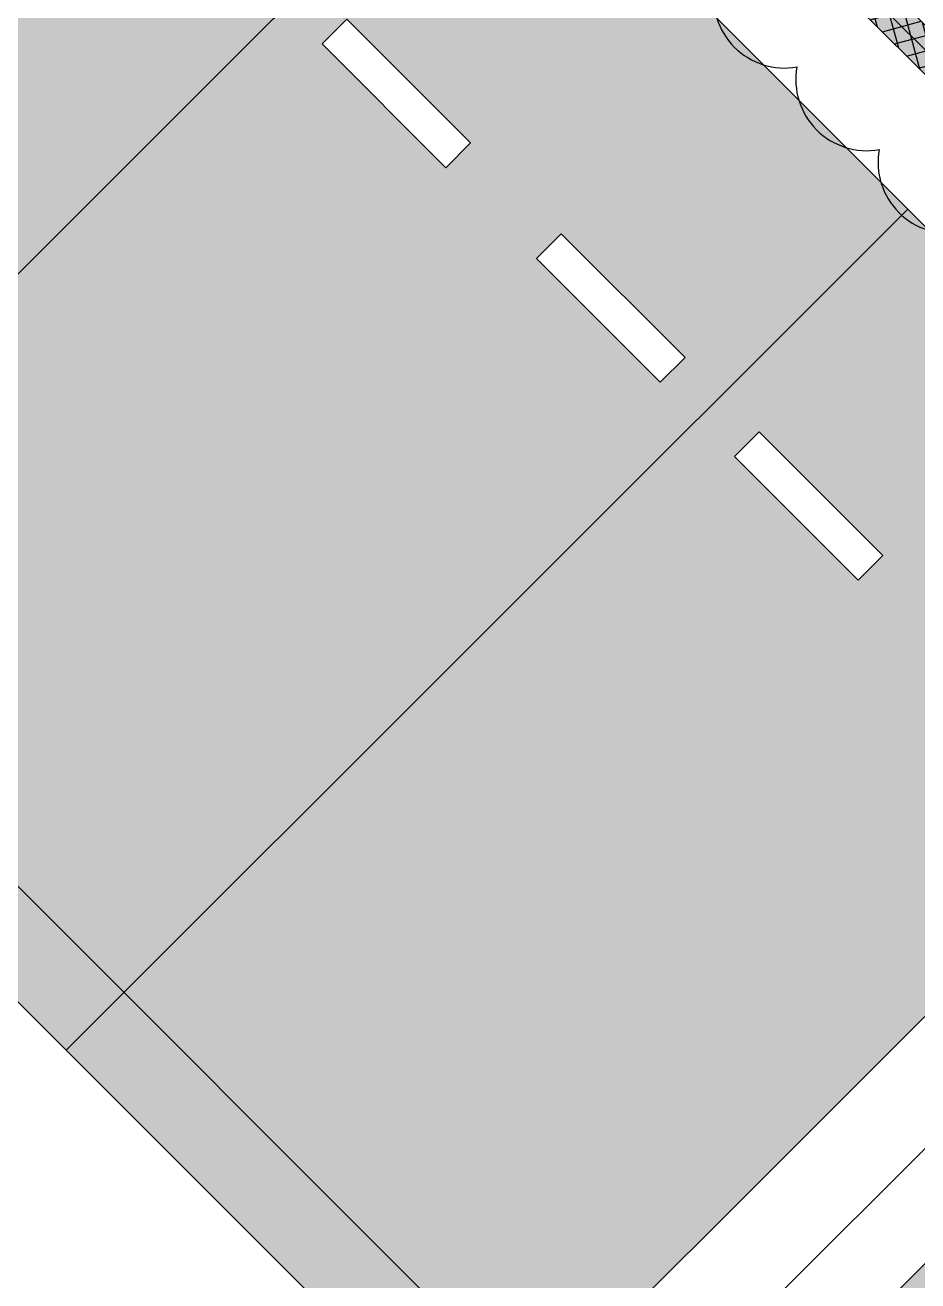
# Model space of a CAD drawing. Header units: millimetres. Extents: x -21000 to 567700, y 435000 to 850800.
# Drawn here: x 250727 to 254553, y 565838 to 571222 of the extents above; entities that cross this region are included whole.
import ezdxf
from ezdxf.xclip import XClip

# ---------------------------------------------------------------- set-up
doc = ezdxf.new("R2010")
doc.units = ezdxf.units.MM
doc.header["$LTSCALE"] = 700
doc.header["$XCLIPFRAME"] = 2
doc.linetypes.add('AB_Pbase$0$주차장기둥$0$CEN', pattern=[62, 60, -1, 0, -1])
doc.linetypes.add('HIDDEN', pattern=[9.525, 6.35, -3.175])
doc.layers.get('0').update_dxf_attribs({"color": 2})
doc.layers.get('Defpoints').update_dxf_attribs({"color": 171})
for name, color, linetype in [('AB_Pbase$0$AA-XXXX-CNTL', 1, 'Continuous'), ('AB_Pbase$0$ELE8', 8, 'Continuous'), ('AB_Pbase$0$WAL', 3, 'Continuous'), ('AB_Pbase$0$경량벽체 세대창고 모듈', 4, 'HIDDEN'), ('AB_Pbase$0$주차-sol', 254, 'Continuous'), ('AB_Pbase$0$주차-일반', 9, 'Continuous'), ('AB_Pbase$0$주차-확장', 7, 'Continuous'), ('AB_Pbase$0$주차장기둥$0$CEN_P', 244, 'AB_Pbase$0$주차장기둥$0$CEN')]:
    doc.layers.add(name, color=color, linetype=linetype)

# ---------------------------------------------------------------- blocks, each defined once
blk = doc.blocks.new('AB_Pbase$0$주차장기둥$0$cen 2bl 지하')
at = {"layer": 'AB_Pbase$0$주차장기둥$0$CEN_P', "color": 54}
for p, q in [((-132634.5, 74631.4), (37087.4, 25915.8)), ((-23918.9, 66627), (-42086.9, 3331.1))]:
    blk.add_line(p, q, dxfattribs=at)
blk = doc.blocks.new('AB_Pbase$0$주차장기둥')
at = {"rotation": 1.99999810188403}
blk.add_blockref('AB_Pbase$0$주차장기둥$0$cen 2bl 지하', (36991.8, -11666.7), dxfattribs=at)
blk = doc.blocks.new('AB_Pbase$0$주차일반')
at = {"layer": 'AB_Pbase$0$주차-sol'}
h = blk.add_hatch(color=254, dxfattribs=at)
h.dxf.hatch_style = 1
h.paths.add_polyline_path([(0, 0), (-2300, 0), (-2300, -5000), (0, -5000)])
h.paths.add_polyline_path([(-200, -3725), (-200, -3875), (-950, -3875), (-950, -3725)], flags=16)
h.paths.add_polyline_path([(-1350, -3725), (-1350, -3875), (-2100, -3875), (-2100, -3725)], flags=16)
at = {"layer": 'AB_Pbase$0$주차-일반', "color": 6}
for points in [[(0, 0), (0, -5000), (-2300, -5000), (-2300, 0)], [(-1350, -3875), (-1350, -3725), (-2100, -3725), (-2100, -3875)], [(-950, -3875), (-950, -3725), (-200, -3725), (-200, -3875)]]:
    blk.add_lwpolyline(points, close=True, dxfattribs=at)
blk = doc.blocks.new('AB_Pbase$0$주차확장')
at = {"layer": 'AB_Pbase$0$주차-sol'}
h = blk.add_hatch(color=252, dxfattribs=at)
h.paths.add_polyline_path([(1525, -3825), (2275, -3825), (2275, -3975), (1525, -3975)], flags=16)
edge = h.paths.add_edge_path()
edge.add_line((0, -5100), (2500, -5100))
edge.add_line((2500, -5100), (2500, 0))
edge.add_line((2500, 0), (0, 0))
edge.add_line((0, 0), (0, -5100))
h.paths.add_polyline_path([(225, -3975), (225, -3825), (975, -3825), (975, -3975)])
at = {"layer": 'AB_Pbase$0$주차-확장'}
blk.add_lwpolyline([(0, 0), (0, -5100), (2500, -5100), (2500, 0)], close=True, dxfattribs=at)
at = {"layer": 'AB_Pbase$0$주차-확장', "ltscale": 600}
for points in [[(975, -3975), (975, -3825), (225, -3825), (225, -3975)], [(1525, -3975), (1525, -3825), (2275, -3825), (2275, -3975)]]:
    blk.add_lwpolyline(points, close=True, dxfattribs=at)
blk = doc.blocks.new('AB_Pbase$0$pppaaa_1_1')
at = {"layer": 'AB_Pbase$0$주차-일반', "xscale": -1}
for p, rotation in [((249135.7, 568596.1), 134.9848194166802), ((254826.4, 562902.4), 134.9848186021626)]:
    blk.add_blockref('AB_Pbase$0$주차일반', p, dxfattribs=dict(at, rotation=rotation))
at = {"layer": 'AB_Pbase$0$주차-확장', "xscale": -1, "rotation": 134.9848194166802}
for p in [(249135.7, 568596.1), (250903, 566827.9)]:
    blk.add_blockref('AB_Pbase$0$주차확장', p, dxfattribs=at)
blk = doc.blocks.new('AB_Pbase')
at = {"layer": 'AB_Pbase$0$ELE8'}
h = blk.add_hatch(dxfattribs=at)
h.set_pattern_fill('NET', color=256, scale=20, angle=15.182184)
h.paths.add_polyline_path([(242568.3, 621077.2), (244588.7, 619957.3), (244661.4, 620088.5), (242509.8, 621281.1), (235027.7, 607783.1), (226424.5, 599184.4), (258210.1, 567381.9), (260268.4, 566241), (260341.1, 566372.2), (258301.3, 567502.9), (226636.7, 599184.4), (235148.7, 607691.9)])
h.paths.add_polyline_path([(247382.1, 630071), (247513.3, 629998.3), (244996.1, 625456.7), (246272.9, 624749), (245110.6, 622652.1), (244979.4, 622724.8), (246069, 624690.5), (244792, 625398.3)])
h.paths.add_polyline_path([(247988.2, 631164.3), (247876.7, 630963.1), (248007.8, 630890.4), (248119.4, 631091.6)])
h.paths.add_polyline_path([(255793.4, 631519.8), (255866.2, 631650.9), (250046.2, 634877.1), (248482.7, 632056.4), (248613.9, 631983.7), (250104.6, 634673.1)])
at = {"layer": 'AB_Pbase$0$경량벽체 세대창고 모듈'}
h = blk.add_hatch(dxfattribs=at)
h.set_pattern_fill('격자1', color=256)
h.set_pattern_definition([(360, (0, 0), (0, 1), []), (90, (0, 0), (-1, -1e-16), [])])
h.paths.add_polyline_path([(242568.3, 621077.2), (242641, 621208.4), (242509.8, 621281.1), (235027.7, 607783.1), (226424.5, 599184.4), (258210.1, 567381.9), (260268.4, 566241), (260341.1, 566372.2), (258301.3, 567502.9), (226636.7, 599184.4), (235148.7, 607691.9)])
h.paths.add_polyline_path([(247382.1, 630071), (247513.3, 629998.3), (244996.1, 625456.7), (246272.9, 624749), (245110.6, 622652.1), (244979.4, 622724.8), (246069, 624690.5), (244792, 625398.3)])
h.paths.add_polyline_path([(247988.2, 631164.3), (247876.7, 630963.1), (248007.8, 630890.4), (248119.4, 631091.6)])
h.paths.add_polyline_path([(255793.4, 631519.8), (255866.2, 631650.9), (250046.2, 634877.1), (248482.7, 632056.4), (248613.9, 631983.7), (250104.6, 634673.1)])
at = {"layer": 'AB_Pbase$0$AA-XXXX-CNTL'}
blk.add_line((263204.2, 562491.4), (221582.1, 604135.4), dxfattribs=at)
at = {"layer": 'AB_Pbase$0$WAL'}
blk.add_lwpolyline([(244588.7, 619957.3), (244661.4, 620088.5), (242509.8, 621281.1), (235027.7, 607783.1), (226424.5, 599184.4), (258210.1, 567381.9), (260268.4, 566241), (260341.1, 566372.2), (258301.3, 567502.9), (226636.7, 599184.4), (235148.7, 607691.9), (242568.3, 621077.2)], close=True, dxfattribs=at)
at = {"rotation": 329.0000000345588}
blk.add_blockref('AB_Pbase$0$주차장기둥', (231892.5, 539971.5), dxfattribs=at)
at = {"layer": 'AB_Pbase$0$WAL'}
ref = blk.add_blockref('AB_Pbase$0$pppaaa_1_1', (0, 0), dxfattribs=dict(at, rotation=359.9999999999999))
XClip(ref).set_block_clipping_path([(-396188.9384898804, 0.0133324571), (493845.7278262604, 839949.4046300659)])

msp = doc.modelspace()

# ---------------------------------------------------------------- block references
ref = msp.add_blockref('AB_Pbase', (0, 0))
XClip(ref).set_block_clipping_path([(-0.000000015, 445500.0000000148), (493845.7187941075, 839949.3912975936)])

# ---------------------------------------------------------------- next in the draw order: linework, layer by layer
at = {"layer": 'Defpoints'}
msp.add_lwpolyline([(253682.4, 571396.7, 0.520567), (254035, 571042.3, 0.520567), (254387.6, 570687.8, 0.520567), (254740.3, 570333.3, 0.520567), (255092.9, 569978.9, 0.520567), (255445.6, 569624.4, 0.520567), (255798.2, 569269.9, 0.520567), (256150.8, 568915.5, 0.520567), (256503.5, 568561, 0.520567), (256856.1, 568206.5, 0.520567), (257208.8, 567852.1, 0.520567), (257561.4, 567497.6, 0.520567), (257914, 567143.2, 0.520567), (258338.6, 566882.6, 0.520567), (258772.9, 566634.8, 0.520567), (259207.1, 566387.1, 0.520567), (259641.4, 566139.3, 0.520567), (260075.7, 565891.5, 0.520567), (260510, 565643.7, 0.520567)], format="xyb", dxfattribs=at)

doc.saveas('drawing.dxf')
